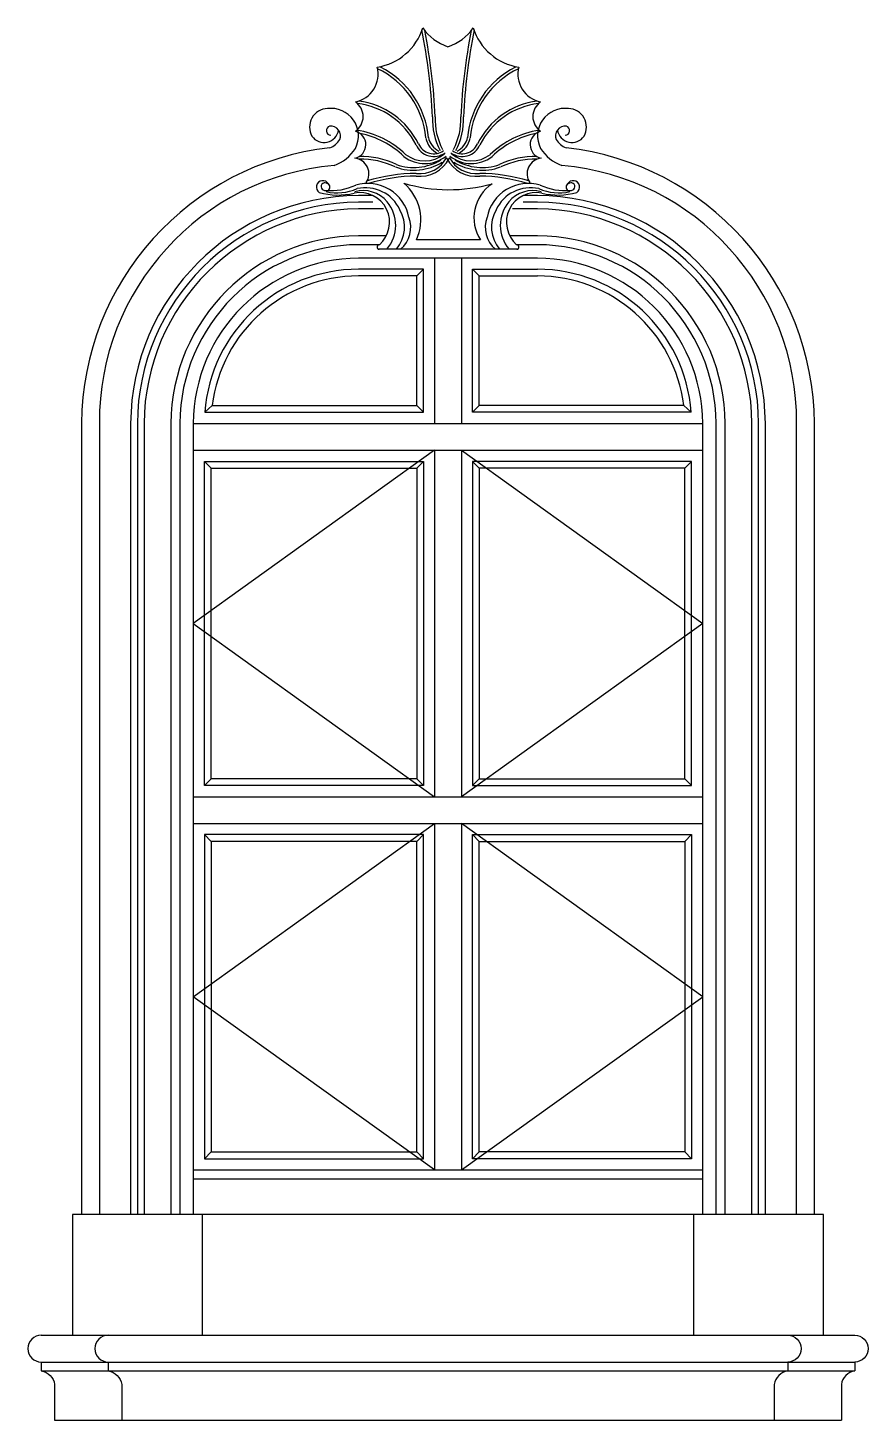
# Model space of a CAD drawing. Header units: metres. Extents: x 1472 to 3352, y 550 to 3665.
import ezdxf

# ---------------------------------------------------------------- set-up
doc = ezdxf.new("R2010")
doc.units = ezdxf.units.M
for name, color, linetype in [('3', 3, 'Continuous'), ('4', 4, 'Continuous'), ('7', 7, 'Continuous')]:
    doc.layers.add(name, color=color, linetype=linetype)

# ---------------------------------------------------------------- blocks, each defined once
blk = doc.blocks.new('窗-068')
at = {"layer": '3'}
for p, q in [((-86.67, -514.44), (-231.67, -514.44)), ((-101.67, -529.44), (-231.67, -529.44)), ((-101.67, -529.44), (-86.67, -514.44)), ((-101.67, -819.44), (-101.67, -529.44)), ((-86.67, -834.44), (-86.67, -514.44)), ((23.33, -514.44), (168.33, -514.44)), ((23.33, -834.44), (23.33, -514.44)), ((38.33, -529.44), (23.33, -514.44)), ((38.33, -529.44), (168.33, -529.44)), ((38.33, -819.44), (38.33, -529.44)), ((-559.24, -819.44), (-575.77, -834.44)), ((-575.77, -834.44), (-86.67, -834.44)), ((-559.24, -819.44), (-101.67, -819.44)), ((-101.67, -819.44), (-86.67, -834.44)), ((38.33, -819.44), (23.33, -834.44)), ((512.42, -834.44), (23.33, -834.44)), ((495.89, -819.44), (38.33, -819.44)), ((495.89, -819.44), (512.42, -834.44)), ((-61.67, -919.44), (-601.67, -1306.94)), ((-1.67, -919.44), (538.33, -1306.94)), ((-561.67, -959.44), (-576.67, -944.44)), ((-101.67, -959.44), (-86.67, -944.44)), ((38.33, -959.44), (23.33, -944.44)), ((498.33, -959.44), (513.33, -944.44)), ((-601.67, -1306.94), (-61.67, -1694.44)), ((538.33, -1306.94), (-1.67, -1694.44)), ((-561.67, -1654.44), (-576.67, -1669.44)), ((-101.67, -1654.44), (-86.67, -1669.44)), ((38.33, -1654.44), (23.33, -1669.44)), ((498.33, -1654.44), (513.33, -1669.44)), ((-601.67, -2141.94), (-61.67, -1754.44)), ((538.33, -2141.94), (-1.67, -1754.44)), ((-561.67, -1794.44), (-576.67, -1779.44)), ((-101.67, -1794.44), (-86.67, -1779.44)), ((38.33, -1794.44), (23.33, -1779.44)), ((498.33, -1794.44), (513.33, -1779.44)), ((-61.67, -2529.44), (-601.67, -2141.94)), ((-1.67, -2529.44), (538.33, -2141.94)), ((-561.67, -2489.44), (-576.67, -2504.44)), ((-101.67, -2489.44), (-86.67, -2504.44)), ((38.33, -2489.44), (23.33, -2504.44)), ((498.33, -2489.44), (513.33, -2504.44))]:
    blk.add_line(p, q, dxfattribs=at)
for points in [[(-200.18, -364.44), (-231.67, -364.44, 0.41), (-726.67, -859.44), (-726.67, -2629.44)], [(663.33, -2629.44), (663.33, -859.44, 0.41), (168.33, -364.44), (136.83, -364.44)]]:
    blk.add_lwpolyline(points, format="xyb", dxfattribs=at)
for points in [[(40.94, -448.89), (-102.34, -448.89)], [(123.72, -469.44), (-187.06, -469.44)]]:
    blk.add_lwpolyline(points, dxfattribs=at)
for points in [[(-86.67, -1669.44), (-576.67, -1669.44), (-576.67, -944.44), (-86.67, -944.44), (-86.67, -1669.44)], [(-101.67, -1654.44), (-561.67, -1654.44), (-561.67, -959.44), (-101.67, -959.44), (-101.67, -1654.44)], [(23.33, -1669.44), (513.33, -1669.44), (513.33, -944.44), (23.33, -944.44), (23.33, -1669.44)], [(38.33, -1654.44), (498.33, -1654.44), (498.33, -959.44), (38.33, -959.44), (38.33, -1654.44)], [(-86.67, -1779.44), (-576.67, -1779.44), (-576.67, -2504.44), (-86.67, -2504.44), (-86.67, -1779.44)], [(-101.67, -1794.44), (-561.67, -1794.44), (-561.67, -2489.44), (-101.67, -2489.44), (-101.67, -1794.44)], [(23.33, -1779.44), (513.33, -1779.44), (513.33, -2504.44), (23.33, -2504.44), (23.33, -1779.44)], [(38.33, -1794.44), (498.33, -1794.44), (498.33, -2489.44), (38.33, -2489.44), (38.33, -1794.44)]]:
    blk.add_lwpolyline(points, close=True, dxfattribs=at)
for centre, radius, start, end in [((-209.63, 63.58), 127.27, 278.88, 342.7), ((-1381.02, -237.09), 1316.44, 2.77, 11.31), ((2.98, 88.65), 110.72, 214.63, 251.76), ((-1385.69, -237.21), 1327.11, 2.77, 11.15), ((-66.33, 88.65), 110.72, 288.24, 325.37), ((1322.34, -237.21), 1327.11, 168.85, 177.23), ((1317.67, -237.09), 1316.44, 168.69, 177.23), ((146.28, 63.58), 127.27, 197.3, 261.12), ((-251.9, -77.62), 63.83, 281.71, 14.01), ((-269.44, -236.58), 194.67, 4.89, 63.64), ((206.1, -236.58), 194.67, 116.36, 175.11), ((188.56, -77.62), 63.83, 165.99, 258.29), ((-269.44, -236.58), 188.67, 4.89, 64.82), ((206.1, -236.58), 188.67, 115.18, 175.11), ((-261.03, -172.9), 39.52, 303.96, 56.04), ((-255.03, -312.43), 170.06, 26.64, 83.06), ((-255.03, -312.43), 176.06, 26.64, 82.21), ((191.69, -312.43), 176.06, 97.79, 153.36), ((191.69, -312.43), 170.06, 96.94, 153.36), ((197.68, -172.9), 39.52, 123.96, 236.04), ((79.36, -180.72), 145.68, 176.97, 207.91), ((79.36, -180.72), 139.68, 176.97, 207.91), ((-142.71, -180.72), 139.68, 332.09, 3.03), ((-142.71, -180.72), 145.68, 332.09, 3.03), ((-246.44, -235.74), 30.98, 282.02, 76), ((-266.72, -402.16), 201.43, 45.84, 81.11), ((-266.72, -402.16), 195.43, 45.84, 78.71), ((203.37, -402.16), 201.43, 98.89, 134.16), ((203.37, -402.16), 195.43, 101.29, 134.16), ((183.09, -235.74), 30.98, 104, 257.98), ((-63.44, -218.86), 43.22, 203.39, 305.8), ((-63.44, -218.86), 37.22, 203.39, 305.8), ((-31.82, -209.91), 50.79, 192.5, 243.07), ((-31.82, -209.91), 44.79, 192.5, 243.07), ((0.1, -218.86), 43.22, 234.2, 336.61), ((0.1, -218.86), 37.22, 234.2, 336.61), ((-31.53, -209.91), 44.79, 296.93, 347.5), ((-31.53, -209.91), 50.79, 296.93, 347.5), ((-243.53, -300.88), 35.02, 325.68, 84.2), ((-224.22, -440.03), 177.7, 64.24, 92.1), ((-224.22, -440.03), 171.7, 64.24, 92.05), ((-108.02, -171.53), 121.23, 250.09, 301.55), ((-108.02, -171.53), 115.23, 250.09, 301.55), ((-108.02, -171.53), 115.23, 250.09, 301.55), ((-83.82, -201.72), 76.27, 232.44, 308.88), ((-83.82, -201.72), 70.27, 232.44, 308.88), ((-94.28, -232.95), 73.42, 263.21, 332.56), ((-94.28, -232.95), 67.42, 263.21, 332.56), ((30.93, -232.95), 73.42, 207.44, 276.79), ((30.93, -232.95), 67.42, 207.44, 276.79), ((20.47, -201.72), 76.27, 231.12, 307.56), ((20.47, -201.72), 70.27, 231.12, 307.56), ((44.68, -171.53), 121.23, 238.45, 289.91), ((44.68, -171.53), 115.23, 238.45, 289.91), ((44.68, -171.53), 115.23, 238.45, 289.91), ((160.87, -440.03), 177.7, 87.9, 115.76), ((160.87, -440.03), 171.7, 87.95, 115.76), ((180.18, -300.88), 35.02, 95.8, 214.32), ((-96.34, -704.67), 404.84, 90.89, 106.65), ((-96.34, -704.67), 398.84, 90.89, 106.52), ((32.99, -704.67), 398.84, 73.48, 89.11), ((32.99, -704.67), 404.84, 73.35, 89.11), ((-311.73, -330.56), 14.51, 28.62, 236.73), ((-306.9, -329.44), 8.62, 46.15, 280.28), ((-294.17, -204.75), 133.64, 265.19, 294.76), ((-279.33, -237.11), 106.4, 256.55, 294.58), ((-304.33, -330.33), 8.58, 281.24, 51.55), ((-221.04, -407.56), 69.1, 39.55, 106.04), ((-211.61, -416.63), 94.36, 11.17, 106.36), ((-216.93, -417.75), 85.82, 24.99, 102.21), ((-29.82, 18.29), 354.71, 253.49, 285.83), ((-200.04, -403.93), 107.55, 335.29, 49.79), ((118.54, -399.27), 92.11, 124.06, 212.59), ((148.26, -416.63), 94.36, 73.64, 168.83), ((153.59, -417.75), 85.82, 77.79, 155.01), ((157.69, -407.56), 69.1, 73.96, 140.45), ((215.99, -237.11), 106.4, 245.42, 283.45), ((230.82, -204.75), 133.64, 245.24, 274.81), ((240.99, -330.33), 8.58, 128.45, 258.76), ((248.39, -330.56), 14.51, 303.27, 151.38), ((243.56, -329.44), 8.62, 259.72, 133.85), ((-277.51, -187.8), 160.54, 254.76, 282.9), ((-228.7, -409.33), 66.33, 310.93, 101.27), ((-230.96, -416.22), 82.27, 319.69, 39.8), ((167.61, -416.22), 82.27, 140.2, 220.31), ((165.35, -409.33), 66.33, 78.73, 229.07), ((214.16, -187.8), 160.54, 257.1, 285.24), ((-207.37, -419.97), 78.33, 320.83, 29.42), ((-179.45, -420.37), 64.35, 310.3, 20.28), ((116.1, -420.37), 64.35, 159.72, 229.7), ((144.02, -419.97), 78.33, 150.58, 219.17), ((-185.3, -464.6), 5.16, 89.35, 266.81), ((121.95, -464.6), 5.16, 273.19, 90.65), ((-231.67, -859.44), 345, 90, 175.84), ((-231.67, -859.44), 330, 90, 173.04), ((168.33, -859.44), 345, 4.16, 90), ((168.33, -859.44), 330, 6.96, 90)]:
    blk.add_arc(centre, radius, start, end, dxfattribs=at)
at = {"layer": '4'}
for p, q in [((-601.67, -2549.44), (538.33, -2549.44)), ((-941.67, -2899.44), (878.33, -2899.44)), ((-941.67, -2959.44), (878.33, -2959.44)), ((878.33, -2979.44), (878.33, -2979.44)), ((-911.67, -3089.44), (848.33, -3089.44))]:
    blk.add_line(p, q, dxfattribs=at)
for points in [[(-295.93, -242.78, 0.38), (-851.67, -859.44), (-851.67, -2629.44)], [(788.33, -2629.44), (788.33, -859.44, 0.38), (232.59, -242.78)], [(-185.24, -459.44), (-231.67, -459.44, 0.41), (-631.67, -859.44), (-631.67, -2629.44)], [(568.33, -2629.44), (568.33, -859.44, 0.41), (168.33, -459.44), (121.9, -459.44)], [(-941.67, -2899.44, 1), (-941.67, -2959.44), (-941.67, -2959.44), (-941.67, -2979.44, -0.33), (-911.67, -3009.44), (-911.67, -3089.44)], [(-791.67, -2899.44, 1), (-791.67, -2959.44), (-791.67, -2959.44), (-791.67, -2979.44, -0.33), (-761.67, -3009.44), (-761.67, -3089.44)], [(728.33, -2899.44, -1), (728.33, -2959.44), (728.33, -2959.44), (728.33, -2979.44, 0.33), (698.33, -3009.44), (698.33, -3089.44)], [(878.33, -2899.44, -1), (878.33, -2959.44), (878.33, -2959.44), (878.33, -2979.44, 0.33), (848.33, -3009.44), (848.33, -3089.44)]]:
    blk.add_lwpolyline(points, format="xyb", dxfattribs=at)
for points in [[(808.33, -2629.44), (-871.67, -2629.44), (-871.67, -2899.44)], [(-581.67, -2629.44), (-581.67, -2899.44)], [(518.33, -2899.44), (518.33, -2629.44)], [(808.33, -2899.44), (808.33, -2629.44)]]:
    blk.add_lwpolyline(points, dxfattribs=at)
for centre, radius, start, end in [((-293.46, -204.4), 10.3, 105.62, 267.08), ((-293.84, -216.11), 21.75, 337.5, 96.95), ((230.49, -216.11), 21.75, 83.05, 202.5), ((230.11, -204.4), 10.3, 272.92, 74.38), ((-316.58, -195.21), 51.86, 293.47, 325.71), ((253.24, -195.21), 51.86, 214.29, 246.53)]:
    blk.add_arc(centre, radius, start, end, dxfattribs=at)
at = {"layer": '7'}
for p, q in [((-61.67, -489.44), (-61.67, -859.44)), ((-1.67, -489.44), (-1.67, -859.44)), ((-601.67, -859.44), (538.33, -859.44)), ((-601.67, -919.44), (538.33, -919.44)), ((-61.67, -919.44), (-61.67, -1694.44)), ((-1.67, -919.44), (-1.67, -1694.44)), ((-601.67, -1694.44), (538.33, -1694.44)), ((-601.67, -1754.44), (538.33, -1754.44)), ((-61.67, -1754.44), (-61.67, -2529.44)), ((-1.67, -1754.44), (-1.67, -2529.44)), ((-601.67, -2529.44), (538.33, -2529.44)), ((538.33, -2529.44), (538.33, -2529.44)), ((-941.67, -2979.44), (878.33, -2979.44))]:
    blk.add_line(p, q, dxfattribs=at)
for points in [[(-286.64, -282.05, 0.39), (-811.67, -859.44), (-811.67, -2629.44)], [(748.33, -2629.44), (748.33, -859.44, 0.39), (223.29, -282.05)], [(-200.18, -349.44), (-231.67, -349.44, 0.41), (-741.67, -859.44), (-741.67, -2629.44)], [(678.33, -2629.44), (678.33, -859.44, 0.41), (168.33, -349.44), (136.83, -349.44)], [(-175.7, -379.44), (-231.67, -379.44, 0.41), (-711.67, -859.44), (-711.67, -2629.44)], [(648.33, -2629.44), (648.33, -859.44, 0.41), (168.33, -379.44), (112.35, -379.44)], [(-169.6, -439.44), (-231.67, -439.44, 0.41), (-651.67, -859.44), (-651.67, -2629.44)], [(588.33, -2629.44), (588.33, -859.44, 0.41), (168.33, -439.44), (106.25, -439.44)], [(538.33, -2629.44), (538.33, -859.44, 0.41), (168.33, -489.44), (-231.67, -489.44, 0.41), (-601.67, -859.44), (-601.67, -2629.44)]]:
    blk.add_lwpolyline(points, format="xyb", dxfattribs=at)
for centre, radius, start, end in [((-299.67, -196.43), 41.66, 92.25, 208.99), ((-293.84, -216.11), 61.75, 333.23, 96.95), ((230.49, -216.11), 61.75, 83.05, 206.77), ((236.32, -196.43), 41.66, 331.01, 87.75), ((-309.1, -197.64), 33.01, 215.1, 350.75), ((245.75, -197.64), 33.01, 189.25, 324.9), ((-316.58, -195.21), 91.86, 289.03, 327.98), ((253.24, -195.21), 91.86, 212.02, 250.97)]:
    blk.add_arc(centre, radius, start, end, dxfattribs=at)

msp = doc.modelspace()

# ---------------------------------------------------------------- block references
at = {"layer": '3'}
msp.add_blockref('窗-068', (2443.49, 3639.32), dxfattribs=at)

doc.saveas('drawing.dxf')
